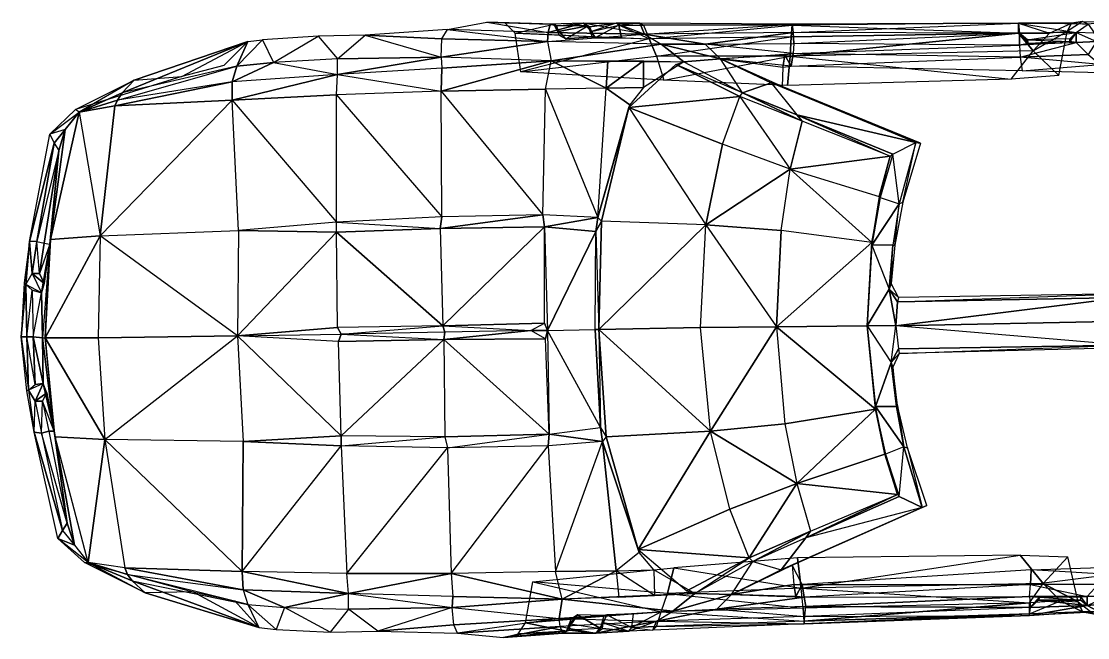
# Model space of a CAD drawing. Header units: metres. Extents: x -9.6 to 7.9, y -3.4 to 3.4.
# Drawn here: x -9.57 to 2.06, y -3.41 to 3.31 of the extents above; entities that cross this region are included whole.
import ezdxf

# ---------------------------------------------------------------- set-up
doc = ezdxf.new("R2010")
doc.units = ezdxf.units.M

msp = doc.modelspace()

# ---------------------------------------------------------------- linework, layer by layer
for points in [[(-4.92, 3.22, -1.89), (-4.49, 3.3, -2.35), (-3.82, 3.19, -1.82)], [(-4.49, 3.3, -2.35), (-3.76, 3.28, -2.77), (-4.29, 3.29, -2.76)], [(-4.49, 3.3, -2.35), (-3.8, 3.28, -2.31), (-3.76, 3.28, -2.77)], [(-4.49, 3.3, -2.35), (-3.82, 3.19, -1.82), (-3.8, 3.28, -2.31)], [(-4.29, 3.29, -2.76), (-4.18, 3.18, -3.16), (-3.76, 3.28, -2.77)], [(-4.18, 3.18, -3.16), (-3.76, 3.28, -2.77), (-3.7, 3.16, -3.16)], [(-3.82, 3.19, -1.82), (-2.77, 3.17, -1.8), (-3.44, 3.29, -2.3)], [(-3.82, 3.19, -1.82), (-3.44, 3.29, -2.3), (-3.8, 3.28, -2.31)], [(-3.73, 3.26, -2.39), (-3.44, 3.29, -2.3), (-3.8, 3.28, -2.31)], [(-3.8, 3.28, -2.31), (-3.73, 3.26, -2.39), (-3.76, 3.28, -2.77)], [(-3.76, 3.28, -2.77), (-3.71, 3.2, -2.77), (-3.73, 3.26, -2.39)], [(-3.76, 3.28, -2.77), (-3.7, 3.16, -3.16), (-3.63, 3.12, -3.14)], [(-3.71, 3.2, -2.77), (-3.63, 3.12, -3.14), (-3.76, 3.28, -2.77)], [(-3.44, 3.29, -2.3), (-3.39, 3.26, -2.79), (-3.73, 3.26, -2.39)], [(-3.73, 3.26, -2.39), (-3.71, 3.2, -2.77), (-3.39, 3.26, -2.79)], [(-3.63, 3.12, -3.14), (-3.39, 3.26, -2.79), (-3.71, 3.2, -2.77)], [(-3.39, 3.26, -2.79), (-3.34, 3.14, -3.16), (-3.63, 3.12, -3.14)], [(-3.08, 3.29, -2.3), (-2.77, 3.17, -1.8), (-3.44, 3.29, -2.3)], [(-3.44, 3.29, -2.3), (-3.08, 3.29, -2.3), (-3.37, 3.25, -2.41)], [(-3.37, 3.25, -2.41), (-3.35, 3.2, -2.79), (-3.44, 3.29, -2.3)], [(-3.44, 3.29, -2.3), (-3.39, 3.26, -2.79), (-3.35, 3.2, -2.79)], [(-3.35, 3.2, -2.79), (-3.31, 3.13, -3.12), (-3.39, 3.26, -2.79)], [(-3.39, 3.26, -2.79), (-3.34, 3.14, -3.16), (-3.31, 3.13, -3.12)], [(-3.37, 3.25, -2.41), (-3.08, 3.29, -2.3), (-3.35, 3.2, -2.79)], [(-3.35, 3.2, -2.79), (-3.05, 3.27, -2.78), (-3.08, 3.29, -2.3)], [(-3.35, 3.2, -2.79), (-3.05, 3.27, -2.78), (-3.31, 3.13, -3.12)], [(-3.31, 3.13, -3.12), (-3.02, 3.13, -3.15), (-3.05, 3.27, -2.78)], [(-3.08, 3.29, -2.3), (-2.77, 3.17, -1.8), (-2.82, 3.29, -2.3)], [(-3.08, 3.29, -2.3), (-2.82, 3.29, -2.3), (-3.05, 3.27, -2.78)], [(-3.05, 3.27, -2.78), (-2.78, 3.27, -2.78), (-2.82, 3.29, -2.3)], [(-2.78, 3.27, -2.78), (-2.72, 3.12, -3.16), (-3.05, 3.27, -2.78)], [(-3.05, 3.27, -2.78), (-3.02, 3.13, -3.15), (-2.72, 3.12, -3.16)], [(-2.82, 3.29, -2.3), (-2.78, 3.27, -2.78), (-1.16, 3.28, -2.29)], [(-2.77, 3.17, -1.8), (-1.16, 3.28, -2.29), (-2.82, 3.29, -2.3)], [(-2.78, 3.27, -2.78), (-1.16, 3.28, -2.29), (-1.16, 3.27, -2.78)], [(-2.78, 3.27, -2.78), (-2.72, 3.12, -3.16), (-1.16, 3.27, -2.78)], [(-2.77, 3.17, -1.8), (-1.16, 3.28, -2.29), (-1.15, 3.19, -1.78)], [(-2.72, 3.12, -3.16), (-1.16, 3.27, -2.78), (-1.17, 3.14, -3.15)], [(-1.16, 3.27, -2.78), (1.31, 3.18, -3.19), (-1.17, 3.14, -3.15)], [(-1.16, 3.27, -2.78), (1.31, 3.18, -3.19), (1.31, 3.29, -2.74)], [(-1.16, 3.28, -2.29), (1.31, 3.29, -2.74), (1.31, 3.29, -2.28)], [(-1.16, 3.28, -2.29), (1.31, 3.29, -2.74), (-1.16, 3.27, -2.78)], [(-1.15, 3.19, -1.78), (1.31, 3.29, -2.28), (-1.16, 3.28, -2.29)], [(-1.15, 3.19, -1.78), (1.31, 3.29, -2.28), (1.32, 3.18, -1.77)], [(1.31, 3.29, -2.28), (1.94, 3.19, -1.76), (2.07, 3.28, -2.27)], [(1.31, 3.29, -2.28), (1.94, 3.19, -1.76), (1.32, 3.18, -1.77)], [(1.31, 3.29, -2.74), (1.65, 3.18, -3.2), (1.89, 3.29, -2.72)], [(1.31, 3.29, -2.28), (1.89, 3.29, -2.72), (2.07, 3.28, -2.27)], [(1.31, 3.29, -2.74), (1.65, 3.18, -3.2), (1.31, 3.18, -3.19)], [(1.31, 3.29, -2.28), (1.89, 3.29, -2.72), (1.31, 3.29, -2.74)], [(1.65, 3.18, -3.2), (1.89, 3.29, -2.72), (1.84, 3.2, -3.21)], [(1.84, 3.2, -3.21), (1.89, 3.29, -2.72), (2.01, 3.31, -2.73)], [(1.89, 3.29, -2.72), (2.07, 3.28, -2.27), (2.01, 3.31, -2.73)], [(2.07, 3.28, -2.27), (2.14, 3.18, -1.77), (1.94, 3.19, -1.76)], [(2.01, 3.31, -2.73), (2.27, 3.3, -2.3), (2.07, 3.28, -2.27)], [(-6.94, 3.11, -2.22), (-6.82, 2.86, -1.73), (-6.33, 3.15, -1.8)], [(-6.33, 3.15, -1.8), (-6.12, 2.9, -1.56), (-6.82, 2.86, -1.73)], [(-6.33, 3.15, -1.8), (-6.12, 2.9, -1.56), (-5.82, 3.16, -1.69)], [(-5.82, 3.16, -1.69), (-4.99, 2.92, -1.41), (-6.12, 2.9, -1.56)], [(-5.82, 3.16, -1.69), (-4.98, 3.12, -1.63), (-4.92, 3.22, -1.89)], [(-5.82, 3.16, -1.69), (-4.99, 2.92, -1.41), (-4.98, 3.12, -1.63)], [(-4.92, 3.22, -1.89), (-3.83, 3.09, -1.58), (-4.98, 3.12, -1.63)], [(-4.92, 3.22, -1.89), (-3.83, 3.09, -1.58), (-3.82, 3.19, -1.82)], [(-4.18, 3.18, -3.16), (-2.72, 3.12, -3.16), (-4.12, 2.76, -3.69)], [(-3.83, 3.09, -1.58), (-2.77, 3.17, -1.8), (-3.82, 3.19, -1.82)], [(-3.83, 3.09, -1.58), (-2.77, 3.17, -1.8), (-2.59, 3.06, -1.54)], [(-3.7, 3.16, -3.16), (-3.63, 3.12, -3.14), (-3.34, 3.14, -3.16)], [(-2.11, 3.06, -1.5), (-1.15, 3.19, -1.78), (-2.77, 3.17, -1.8)], [(-2.59, 3.06, -1.54), (-2.11, 3.06, -1.5), (-2.77, 3.17, -1.8)], [(-2.11, 3.06, -1.5), (-1.14, 3.07, -1.47), (-1.15, 3.19, -1.78)], [(-1.18, 2.93, -3.39), (-1.17, 3.14, -3.15), (1.31, 3.18, -3.19)], [(-1.18, 2.93, -3.39), (1.31, 3.18, -3.19), (1.47, 2.99, -3.44)], [(-1.14, 3.07, -1.47), (1.32, 3.18, -1.77), (-1.15, 3.19, -1.78)], [(-1.14, 3.07, -1.47), (1.32, 3.18, -1.77), (1.32, 3.05, -1.44)], [(1.31, 3.18, -3.19), (1.65, 3.18, -3.2), (1.47, 2.99, -3.44)], [(1.41, 3.11, -1.72), (1.94, 3.19, -1.76), (1.32, 3.18, -1.77)], [(1.32, 3.05, -1.44), (1.32, 3.18, -1.77), (1.42, 3.07, -1.54)], [(1.32, 3.18, -1.77), (1.42, 3.07, -1.54), (1.41, 3.11, -1.72)], [(1.41, 3.11, -1.72), (1.94, 3.19, -1.76), (1.87, 3.12, -1.73)], [(1.47, 2.99, -3.44), (1.84, 3.2, -3.21), (1.65, 3.18, -3.2)], [(1.75, 2.72, -3.73), (1.84, 3.2, -3.21), (1.47, 2.99, -3.44)], [(1.87, 3.12, -1.73), (1.94, 3.19, -1.76), (1.87, 3.09, -1.55)], [(1.87, 3.09, -1.55), (1.94, 3.19, -1.76), (1.94, 3.08, -1.45)], [(1.94, 3.08, -1.45), (1.94, 3.19, -1.76), (2.16, 3.09, -1.49)], [(1.94, 3.19, -1.76), (2.16, 3.09, -1.49), (2.14, 3.18, -1.77)], [(-8.47, 2.53, -2.43), (-7.1, 3.09, -2.47), (-7.22, 2.82, -1.86)], [(-8.34, 2.67, -2.59), (-7.1, 3.09, -2.47), (-8.47, 2.53, -2.43)], [(-7.82, 2.71, -3.57), (-7.1, 3.09, -2.47), (-8.34, 2.67, -2.59)], [(-7.82, 2.71, -3.57), (-7.1, 3.09, -2.47), (-7.36, 2.83, -3.58)], [(-6.94, 3.11, -2.22), (-6.82, 2.86, -1.73), (-7.22, 2.82, -1.86)], [(-7.22, 2.82, -1.86), (-7.1, 3.09, -2.47), (-6.94, 3.11, -2.22)], [(-4.98, 3.12, -1.63), (-3.83, 3.09, -1.58), (-4.99, 2.92, -1.41)], [(-4.99, 2.92, -1.41), (-3.83, 3.09, -1.58), (-3.79, 2.88, -1.34)], [(-4.12, 2.76, -3.69), (-2.64, 2.93, -3.4), (-2.72, 3.12, -3.16)], [(-3.83, 3.09, -1.58), (-3.79, 2.88, -1.34), (-2.59, 3.06, -1.54)], [(-3.79, 2.88, -1.34), (-2.34, 2.87, -1.33), (-2.59, 3.06, -1.54)], [(-3.34, 3.14, -3.16), (-3.31, 3.13, -3.12), (-3.02, 3.13, -3.15)], [(-2.72, 3.12, -3.16), (-2.64, 2.93, -3.4), (-1.17, 3.14, -3.15)], [(-2.64, 2.93, -3.4), (-1.17, 3.14, -3.15), (-1.18, 2.93, -3.39)], [(-2.59, 3.06, -1.54), (-1.94, 2.9, -1.32), (-2.11, 3.06, -1.5)], [(-2.59, 3.06, -1.54), (-2.34, 2.87, -1.33), (-1.94, 2.9, -1.32)], [(-2.11, 3.06, -1.5), (-1.14, 3.07, -1.47), (-1.15, 2.96, -1.33)], [(-1.94, 2.9, -1.32), (-1.15, 2.96, -1.33), (-2.11, 3.06, -1.5)], [(-1.15, 2.96, -1.33), (1.32, 3.05, -1.44), (-1.14, 3.07, -1.47)], [(-1.15, 2.96, -1.33), (1.32, 3.05, -1.44), (1.33, 2.92, -1.3)], [(1.32, 3.05, -1.44), (1.42, 3.07, -1.54), (1.94, 3.08, -1.45)], [(1.33, 2.92, -1.3), (1.94, 3.08, -1.45), (1.32, 3.05, -1.44)], [(1.33, 2.92, -1.3), (1.94, 3.08, -1.45), (2.07, 2.95, -1.27)], [(1.41, 3.11, -1.72), (1.87, 3.09, -1.55), (1.87, 3.12, -1.73)], [(1.41, 3.11, -1.72), (1.87, 3.09, -1.55), (1.42, 3.07, -1.54)], [(1.42, 3.07, -1.54), (1.94, 3.08, -1.45), (1.87, 3.09, -1.55)], [(1.94, 3.08, -1.45), (2.16, 3.09, -1.49), (2.07, 2.95, -1.27)], [(-6.12, 2.9, -1.56), (-4.99, 2.92, -1.41), (-6.12, 2.73, -1.49)], [(-6.12, 2.73, -1.49), (-4.99, 2.92, -1.41), (-4.98, 2.8, -1.35)], [(-4.99, 2.92, -1.41), (-4.98, 2.8, -1.35), (-3.79, 2.88, -1.34)], [(-4.12, 2.76, -3.69), (-2.64, 2.93, -3.4), (-2.56, 2.67, -3.66)], [(-2.64, 2.93, -3.4), (-2.56, 2.67, -3.66), (-1.18, 2.93, -3.39)], [(-2.56, 2.67, -3.66), (-1.18, 2.93, -3.39), (-1.21, 2.61, -3.68)], [(-1.94, 2.9, -1.32), (-1.15, 2.96, -1.33), (-1.24, 2.94, -1.16)], [(-1.26, 2.81, -1.06), (-1.24, 2.94, -1.16), (-1.94, 2.9, -1.32)], [(-1.26, 2.81, -1.06), (-1.17, 2.82, -1.33), (-1.24, 2.94, -1.16)], [(-1.24, 2.94, -1.16), (-1.17, 2.82, -1.33), (-1.15, 2.96, -1.33)], [(-1.18, 2.93, -3.39), (1.23, 2.68, -3.72), (-1.21, 2.61, -3.68)], [(-1.18, 2.93, -3.39), (1.23, 2.68, -3.72), (1.47, 2.99, -3.44)], [(-1.17, 2.82, -1.33), (1.33, 2.92, -1.3), (-1.15, 2.96, -1.33)], [(-1.17, 2.82, -1.33), (1.33, 2.92, -1.3), (1.35, 2.77, -1.24)], [(1.23, 2.68, -3.72), (1.47, 2.99, -3.44), (1.75, 2.72, -3.73)], [(2.07, 2.95, -1.27), (2.2, 2.84, -1.23), (1.33, 2.92, -1.3)], [(1.33, 2.92, -1.3), (1.35, 2.77, -1.24), (2.2, 2.84, -1.23)], [(-8.52, 2.45, -2.37), (-7.22, 2.82, -1.86), (-8.47, 2.53, -2.43)], [(-8.52, 2.45, -2.37), (-7.22, 2.82, -1.86), (-7.27, 2.65, -1.78)], [(-7.27, 2.65, -1.78), (-7.22, 2.82, -1.86), (-6.82, 2.86, -1.73)], [(-7.27, 2.65, -1.78), (-6.82, 2.86, -1.73), (-6.12, 2.73, -1.49)], [(-6.82, 2.86, -1.73), (-6.12, 2.73, -1.49), (-6.12, 2.9, -1.56)], [(-4.99, 2.55, -1.35), (-4.98, 2.8, -1.35), (-6.12, 2.73, -1.49)], [(-4.99, 2.55, -1.35), (-3.79, 2.88, -1.34), (-4.98, 2.8, -1.35)], [(-4.99, 2.55, -1.35), (-3.85, 2.57, -1.31), (-3.79, 2.88, -1.34)], [(-3.85, 2.57, -1.31), (-3.79, 2.88, -1.34), (-3.19, 2.58, -1.31)], [(-3.79, 2.88, -1.34), (-3.17, 2.88, -1.34), (-3.19, 2.58, -1.31)], [(-3.19, 2.58, -1.31), (-3.17, 2.88, -1.34), (-2.78, 2.88, -1.34)], [(-3.19, 2.58, -1.31), (-2.78, 2.88, -1.34), (-2.78, 2.59, -1.31)], [(-2.94, 2.37, -1.39), (-1.73, 2.49, -1.03), (-2.43, 2.84, -1.41)], [(-2.78, 2.59, -1.31), (-2.78, 2.88, -1.34), (-2.34, 2.87, -1.33)], [(-2.43, 2.84, -1.41), (-2.34, 2.87, -1.33), (-1.7, 2.53, -0.92)], [(-1.73, 2.49, -1.03), (-1.7, 2.53, -0.92), (-2.43, 2.84, -1.41)], [(-2.34, 2.87, -1.33), (-1.7, 2.53, -0.92), (-1.94, 2.9, -1.32)], [(-1.26, 2.81, -1.06), (-1.17, 2.82, -1.33), (-1.94, 2.9, -1.32)], [(-1.39, 2.64, -0.94), (-1.27, 2.6, -1.05), (-1.94, 2.9, -1.32)], [(-1.94, 2.9, -1.32), (-1.26, 2.81, -1.06), (-1.27, 2.6, -1.05)], [(-1.94, 2.9, -1.32), (-1.39, 2.64, -0.94), (-1.7, 2.53, -0.92)], [(2.2, 2.84, -1.23), (2.21, 2.75, -1.23), (1.35, 2.77, -1.24)], [(-8.98, 2.35, -3.6), (-8.34, 2.67, -2.59), (-7.82, 2.71, -3.57)], [(-7.27, 2.45, -1.76), (-6.13, 2.51, -1.48), (-6.12, 2.73, -1.49)], [(-7.27, 2.45, -1.76), (-6.12, 2.73, -1.49), (-7.27, 2.65, -1.78)], [(-6.12, 2.73, -1.49), (-4.99, 2.55, -1.35), (-6.13, 2.51, -1.48)], [(-8.98, 2.35, -3.6), (-8.34, 2.67, -2.59), (-8.94, 2.32, -2.64)], [(-8.94, 2.32, -2.64), (-8.47, 2.53, -2.43), (-8.34, 2.67, -2.59)], [(-8.55, 2.39, -2.34), (-7.27, 2.45, -1.76), (-7.27, 2.65, -1.78)], [(-8.55, 2.39, -2.34), (-7.27, 2.65, -1.78), (-8.52, 2.45, -2.37)], [(-4.99, 2.55, -1.35), (-3.88, 1.2, -1.3), (-3.85, 2.57, -1.31)], [(-3.85, 2.57, -1.31), (-3.28, 1.17, -1.26), (-3.88, 1.2, -1.3)], [(-3.85, 2.57, -1.31), (-3.28, 1.17, -1.26), (-3.19, 2.58, -1.31)], [(-3.19, 2.58, -1.31), (-2.93, 2.4, -1.31), (-3.28, 1.17, -1.26)], [(-3.19, 2.58, -1.31), (-2.78, 2.59, -1.31), (-2.93, 2.4, -1.31)], [(-1.7, 2.53, -0.92), (-1.39, 2.64, -0.94), (-1.11, 2.29, -0.61)], [(-1.39, 2.64, -0.94), (-1.27, 2.6, -1.05), (0.19, 1.99, -0.1)], [(-1.39, 2.64, -0.94), (-1.11, 2.29, -0.61), (0.19, 1.99, -0.1)], [(-1.27, 2.6, -1.05), (0.19, 1.99, -0.1), (0.24, 1.98, -0.22)], [(-8.94, 2.32, -2.64), (-8.52, 2.45, -2.37), (-8.47, 2.53, -2.43)], [(-8.94, 2.32, -2.64), (-8.55, 2.39, -2.34), (-8.52, 2.45, -2.37)], [(-8.71, 0.97, -2.32), (-7.27, 2.45, -1.76), (-8.55, 2.39, -2.34)], [(-8.71, 0.97, -2.32), (-7.2, 1.03, -1.77), (-7.27, 2.45, -1.76)], [(-7.27, 2.45, -1.76), (-6.13, 1.12, -1.51), (-6.13, 2.51, -1.48)], [(-7.27, 2.45, -1.76), (-6.13, 1.12, -1.51), (-7.2, 1.03, -1.77)], [(-6.13, 2.51, -1.48), (-4.98, 1.18, -1.36), (-4.99, 2.55, -1.35)], [(-6.13, 2.51, -1.48), (-4.98, 1.18, -1.36), (-6.13, 1.12, -1.51)], [(-4.99, 2.55, -1.35), (-3.88, 1.2, -1.3), (-4.98, 1.18, -1.36)], [(-2.94, 2.37, -1.39), (-1.92, 1.97, -0.93), (-1.73, 2.49, -1.03)], [(-1.73, 2.49, -1.03), (-1.18, 1.7, -0.61), (-1.92, 1.97, -0.93)], [(-1.7, 2.53, -0.92), (-1.05, 2.22, -0.71), (-1.73, 2.49, -1.03)], [(-1.18, 1.7, -0.61), (-1.05, 2.22, -0.71), (-1.73, 2.49, -1.03)], [(-1.11, 2.29, -0.61), (-1.05, 2.22, -0.71), (-1.7, 2.53, -0.92)], [(-9.26, 2.08, -3.64), (-8.94, 2.32, -2.64), (-8.98, 2.35, -3.6)], [(-8.71, 0.97, -2.32), (-8.55, 2.39, -2.34), (-8.94, 2.32, -2.64)], [(-2.94, 2.37, -1.39), (-2.93, 2.4, -1.31), (-3.28, 1.17, -1.26)], [(-3.28, 1.17, -1.26), (-2.94, 2.37, -1.39), (-3.24, 1.13, -1.38)], [(-3.24, 1.13, -1.38), (-2.94, 2.37, -1.39), (-2.1, 1.09, -0.84)], [(-2.94, 2.37, -1.39), (-2.1, 1.09, -0.84), (-1.92, 1.97, -0.93)], [(-9.26, 2.08, -3.64), (-8.94, 2.32, -2.64), (-9.09, 2.13, -2.8)], [(-9.25, 0.93, -2.62), (-9.09, 2.13, -2.8), (-8.94, 2.32, -2.64)], [(-8.94, 2.32, -2.64), (-8.71, 0.97, -2.32), (-9.25, 0.93, -2.62)], [(-1.18, 1.7, -0.61), (-0.09, 1.84, -0.26), (-1.05, 2.22, -0.71)], [(-0.09, 1.84, -0.26), (-0.06, 1.86, -0.12), (-1.11, 2.29, -0.61)], [(-0.06, 1.86, -0.12), (0.19, 1.99, -0.1), (-1.11, 2.29, -0.61)], [(-1.11, 2.29, -0.61), (-0.09, 1.84, -0.26), (-1.05, 2.22, -0.71)], [(-9.26, 0.88, -2.8), (-9.09, 2.13, -2.8), (-9.16, 1.9, -3.25)], [(-9.21, 1.98, -3.27), (-9.09, 2.13, -2.8), (-9.26, 2.08, -3.64)], [(-9.25, 0.93, -2.62), (-9.09, 2.13, -2.8), (-9.26, 0.88, -2.8)], [(-9.21, 1.98, -3.27), (-9.16, 1.9, -3.25), (-9.09, 2.13, -2.8)], [(-9.26, 2.08, -3.64), (-9.21, 1.98, -3.27), (-9.48, 0.91, -3.65)], [(-9.48, 0.91, -3.65), (-9.21, 1.98, -3.27), (-9.4, 0.91, -3.29)], [(-9.4, 0.91, -3.29), (-9.21, 1.98, -3.27), (-9.16, 1.9, -3.25)], [(-0.06, 1.86, -0.12), (0.19, 1.99, -0.1), (0.01, 1.32, -0.03)], [(0.05, 1.34, -0.16), (0.19, 1.99, -0.1), (0.01, 1.32, -0.03)], [(0.05, 1.34, -0.16), (0.19, 1.99, -0.1), (0.24, 1.98, -0.22)], [(-9.32, 0.89, -3.25), (-9.16, 1.9, -3.25), (-9.4, 0.91, -3.29)], [(-9.32, 0.89, -3.25), (-9.26, 0.88, -2.8), (-9.16, 1.9, -3.25)], [(-2.1, 1.09, -0.84), (-1.18, 1.7, -0.61), (-1.92, 1.97, -0.93)], [(-0.21, 1.4, -0.22), (-0.09, 1.84, -0.26), (-1.18, 1.7, -0.61)], [(-0.2, 1.39, -0.09), (-0.09, 1.84, -0.26), (-0.21, 1.4, -0.22)], [(-0.2, 1.39, -0.09), (-0.09, 1.84, -0.26), (-0.06, 1.86, -0.12)], [(-0.2, 1.39, -0.09), (0.01, 1.32, -0.03), (-0.06, 1.86, -0.12)], [(-1.28, 1.03, -0.53), (-1.18, 1.7, -0.61), (-2.1, 1.09, -0.84)], [(-1.18, 1.7, -0.61), (-0.29, 0.9, -0.19), (-1.28, 1.03, -0.53)], [(-1.18, 1.7, -0.61), (-0.21, 1.4, -0.22), (-0.29, 0.9, -0.19)], [(-0.29, 0.9, -0.19), (-0.2, 1.39, -0.09), (-0.21, 1.4, -0.22)], [(-0.2, 1.39, -0.09), (0.01, 1.32, -0.03), (-0.29, 0.87, -0.07)], [(-0.29, 0.9, -0.19), (-0.2, 1.39, -0.09), (-0.29, 0.87, -0.07)], [(-0.29, 0.87, -0.07), (0.01, 1.32, -0.03), (-0.06, 0.87, -0.01)], [(-0.04, 0.87, -0.13), (0.01, 1.32, -0.03), (-0.06, 0.87, -0.01)], [(-0.04, 0.87, -0.13), (0.01, 1.32, -0.03), (0.05, 1.34, -0.16)], [(-6.13, 1.12, -1.51), (-5, 1.05, -1.31), (-4.98, 1.18, -1.36)], [(-5, 1.05, -1.31), (-3.86, 1.07, -1.24), (-3.88, 1.2, -1.3)], [(-5, 1.05, -1.31), (-3.88, 1.2, -1.3), (-4.98, 1.18, -1.36)], [(-3.86, 1.07, -1.24), (-3.28, 1.17, -1.26), (-3.88, 1.2, -1.3)], [(-3.86, 1.07, -1.24), (-3.3, 1.02, -1.21), (-3.28, 1.17, -1.26)], [(-3.3, 1.02, -1.21), (-3.24, 1.13, -1.38), (-3.28, 1.17, -1.26)], [(-7.2, 1.03, -1.77), (-6.13, 1.01, -1.49), (-6.13, 1.12, -1.51)], [(-6.13, 1.12, -1.51), (-5, 1.05, -1.31), (-6.13, 1.01, -1.49)], [(-5, 1.05, -1.31), (-4.97, -0.01, -1.27), (-6.13, 1.01, -1.49)], [(-4.97, -0.01, -1.27), (-3.86, 1.07, -1.24), (-5, 1.05, -1.31)], [(-4.97, -0.01, -1.27), (-3.86, 0.02, -1.21), (-3.86, 1.07, -1.24)], [(-3.86, 1.07, -1.24), (-3.83, -0.06, -1.2), (-3.86, 0.02, -1.21)], [(-3.86, 1.07, -1.24), (-3.83, -0.06, -1.2), (-3.3, 1.02, -1.21)], [(-3.3, 1.02, -1.21), (-3.27, -0.05, -1.4), (-3.24, 1.13, -1.38)], [(-3.27, -0.05, -1.4), (-2.1, 1.09, -0.84), (-3.24, 1.13, -1.38)], [(-3.27, -0.05, -1.4), (-2.16, -0.03, -0.81), (-2.1, 1.09, -0.84)], [(-2.1, 1.09, -0.84), (-1.33, -0.02, -0.5), (-2.16, -0.03, -0.81)], [(-1.33, -0.02, -0.5), (-1.28, 1.03, -0.53), (-2.1, 1.09, -0.84)], [(-9.25, 0.93, -2.62), (-8.71, 0.97, -2.32), (-9.31, -0.14, -2.62)], [(-9.31, -0.14, -2.62), (-8.71, 0.97, -2.32), (-8.73, -0.14, -2.32)], [(-8.73, -0.14, -2.32), (-7.21, -0.12, -1.74), (-8.71, 0.97, -2.32)], [(-8.71, 0.97, -2.32), (-7.2, 1.03, -1.77), (-7.21, -0.12, -1.74)], [(-7.21, -0.12, -1.74), (-6.13, 1.01, -1.49), (-7.2, 1.03, -1.77)], [(-7.21, -0.12, -1.74), (-6.12, -0.03, -1.44), (-6.13, 1.01, -1.49)], [(-6.13, 1.01, -1.49), (-4.97, -0.01, -1.27), (-6.12, -0.03, -1.44)], [(-3.31, -0.05, -1.19), (-3.3, 1.02, -1.21), (-3.83, -0.06, -1.2)], [(-3.31, -0.05, -1.19), (-3.3, 1.02, -1.21), (-3.27, -0.05, -1.4)], [(-1.33, -0.02, -0.5), (-0.29, 0.9, -0.19), (-1.28, 1.03, -0.53)], [(-9.52, 0.44, -3.49), (-9.48, 0.91, -3.65), (-9.54, 0.46, -3.66)], [(-9.52, 0.44, -3.49), (-9.45, 0.56, -3.27), (-9.48, 0.91, -3.65)], [(-9.45, 0.56, -3.27), (-9.4, 0.91, -3.29), (-9.48, 0.91, -3.65)], [(-9.45, 0.56, -3.27), (-9.37, 0.56, -3.24), (-9.4, 0.91, -3.29)], [(-9.4, 0.91, -3.29), (-9.32, 0.89, -3.25), (-9.37, 0.56, -3.24)], [(-9.37, 0.56, -3.24), (-9.32, 0.89, -3.25), (-9.26, 0.88, -2.8)], [(-9.32, 0.45, -2.8), (-9.26, 0.88, -2.8), (-9.37, 0.56, -3.24)], [(-9.35, 0.35, -2.8), (-9.26, 0.88, -2.8), (-9.32, 0.45, -2.8)], [(-9.35, 0.35, -2.8), (-9.26, 0.88, -2.8), (-9.34, -0.14, -2.8)], [(-9.31, -0.14, -2.62), (-9.26, 0.88, -2.8), (-9.34, -0.14, -2.8)], [(-9.31, -0.14, -2.62), (-9.26, 0.88, -2.8), (-9.25, 0.93, -2.62)], [(-1.33, -0.02, -0.5), (-0.34, -0.01, -0.18), (-0.29, 0.9, -0.19)], [(-0.34, -0.01, -0.18), (-0.29, 0.87, -0.07), (-0.29, 0.9, -0.19)], [(-0.29, 0.87, -0.07), (-0.1, 0.39, 0.01), (-0.34, -0.01, -0.07)], [(-0.34, -0.01, -0.18), (-0.29, 0.87, -0.07), (-0.34, -0.01, -0.07)], [(-0.1, 0.39, 0.01), (-0.06, 0.87, -0.01), (-0.29, 0.87, -0.07)], [(-0.08, 0.45, -0.12), (-0.06, 0.87, -0.01), (-0.1, 0.39, 0.01)], [(-0.08, 0.45, -0.12), (-0.06, 0.87, -0.01), (-0.04, 0.87, -0.13)], [(-9.52, 0.44, -3.49), (-9.45, 0.56, -3.27), (-9.35, 0.35, -2.8)], [(-9.45, 0.56, -3.27), (-9.32, 0.45, -2.8), (-9.37, 0.56, -3.24)], [(-9.45, 0.56, -3.27), (-9.35, 0.35, -2.8), (-9.32, 0.45, -2.8)], [(-9.57, -0.13, -3.67), (-9.52, 0.44, -3.49), (-9.54, 0.46, -3.66)], [(-9.57, -0.13, -3.67), (-9.51, -0.13, -3.5), (-9.52, 0.44, -3.49)], [(-9.52, 0.44, -3.49), (-9.51, -0.13, -3.5), (-9.45, 0.38, -3.46)], [(-9.45, 0.38, -3.46), (-9.35, 0.35, -2.8), (-9.52, 0.44, -3.49)], [(-9.45, 0.38, -3.46), (-9.44, -0.13, -3.46), (-9.51, -0.13, -3.5)], [(-9.44, -0.13, -3.46), (-9.35, 0.35, -2.8), (-9.45, 0.38, -3.46)], [(-9.44, -0.13, -3.46), (-9.35, 0.35, -2.8), (-9.34, -0.14, -2.8)], [(-0.34, -0.01, -0.07), (-0.1, 0.39, 0.01), (-0.03, -0.01)], [(-0.1, 0.39, 0.01), (0, 0.3, -0.14), (-0.08, 0.45, -0.12)], [(-0.1, 0.39, 0.01), (0, 0.3, -0.14), (-0.01, 0.25, -0.03)], [(-0.1, 0.39, 0.01), (-0.01, 0.25, -0.03), (-0.03, -0.01)], [(-0.03, -0.01), (-0.01, 0.25, -0.03), (2.46, 0.3, 0.01)], [(2.46, 0.3, 0.01), (2.47, 0.04), (-0.03, -0.01)], [(-0.01, 0.25, -0.03), (2.45, 0.34, -0.14), (0, 0.3, -0.14)], [(-0.01, 0.25, -0.03), (2.45, 0.34, -0.14), (2.46, 0.3, 0.01)], [(-4.01, -0.06, -1.28), (-3.86, 0.02, -1.21), (-4.97, -0.01, -1.27)], [(-3.86, 0.02, -1.21), (-3.83, -0.06, -1.2), (-4.01, -0.06, -1.28)], [(-0.03, -0.01), (2.47, 0.04), (2.46, -0.22)], [(-7.21, -0.12, -1.74), (-6.08, -0.1, -1.45), (-6.12, -0.03, -1.44)], [(-7.21, -0.12, -1.74), (-6.08, -0.1, -1.45), (-6.11, -0.18, -1.44)], [(-6.08, -0.1, -1.45), (-4.97, -0.01, -1.27), (-6.12, -0.03, -1.44)], [(-6.08, -0.1, -1.45), (-4.96, -0.16, -1.27), (-6.11, -0.18, -1.44)], [(-6.08, -0.1, -1.45), (-4.97, -0.01, -1.27), (-4.95, -0.08, -1.32)], [(-6.08, -0.1, -1.45), (-4.96, -0.16, -1.27), (-4.95, -0.08, -1.32)], [(-4.97, -0.01, -1.27), (-4.01, -0.06, -1.28), (-4.95, -0.08, -1.32)], [(-4.96, -0.16, -1.27), (-3.85, -0.15, -1.21), (-4.01, -0.06, -1.28)], [(-4.96, -0.16, -1.27), (-4.01, -0.06, -1.28), (-4.95, -0.08, -1.32)], [(-4.01, -0.06, -1.28), (-3.83, -0.06, -1.2), (-3.85, -0.15, -1.21)], [(-3.83, -0.06, -1.2), (-3.81, -1.19, -1.27), (-3.85, -0.15, -1.21)], [(-3.31, -0.05, -1.19), (-3.25, -1.12, -1.24), (-3.83, -0.06, -1.2)], [(-3.83, -0.06, -1.2), (-3.81, -1.19, -1.27), (-3.25, -1.12, -1.24)], [(-3.27, -0.05, -1.4), (-3.25, -1.12, -1.24), (-3.31, -0.05, -1.19)], [(-3.27, -0.05, -1.4), (-2.05, -1.16, -0.87), (-2.16, -0.03, -0.81)], [(-3.27, -0.05, -1.4), (-3.19, -1.22, -1.42), (-2.05, -1.16, -0.87)], [(-3.25, -1.12, -1.24), (-3.19, -1.22, -1.42), (-3.27, -0.05, -1.4)], [(-2.16, -0.03, -0.81), (-1.33, -0.02, -0.5), (-2.05, -1.16, -0.87)], [(-2.05, -1.16, -0.87), (-1.33, -0.02, -0.5), (-1.24, -1.08, -0.57)], [(-1.33, -0.02, -0.5), (-0.25, -0.92, -0.22), (-0.34, -0.01, -0.18)], [(-1.33, -0.02, -0.5), (-1.24, -1.08, -0.57), (-0.25, -0.92, -0.22)], [(-0.34, -0.01, -0.07), (-0.25, -0.89, -0.1), (-0.34, -0.01, -0.18)], [(-0.34, -0.01, -0.07), (-0.08, -0.41, -0.01), (-0.25, -0.89, -0.1)], [(-0.08, -0.41, -0.01), (-0.03, -0.01), (-0.34, -0.01, -0.07)], [(-0.34, -0.01, -0.18), (-0.25, -0.89, -0.1), (-0.25, -0.92, -0.22)], [(-0.03, -0.01), (0, -0.26, -0.03), (-0.08, -0.41, -0.01)], [(0, -0.26, -0.03), (2.46, -0.22), (-0.03, -0.01)], [(-9.57, -0.13, -3.67), (-9.49, -0.71, -3.51), (-9.51, -0.13, -3.5)], [(-9.57, -0.13, -3.67), (-9.49, -0.71, -3.51), (-9.51, -0.72, -3.68)], [(-9.49, -0.71, -3.51), (-9.42, -0.65, -3.47), (-9.51, -0.13, -3.5)], [(-9.51, -0.13, -3.5), (-9.44, -0.13, -3.46), (-9.42, -0.65, -3.47)], [(-9.34, -0.14, -2.8), (-9.33, -0.64, -2.81), (-9.44, -0.13, -3.46)], [(-9.44, -0.13, -3.46), (-9.33, -0.64, -2.81), (-9.42, -0.65, -3.47)], [(-9.34, -0.14, -2.8), (-9.21, -1.16, -2.83), (-9.33, -0.64, -2.81)], [(-9.31, -0.14, -2.62), (-9.21, -1.16, -2.83), (-9.34, -0.14, -2.8)], [(-9.31, -0.14, -2.62), (-9.21, -1.16, -2.83), (-9.2, -1.22, -2.65)], [(-8.73, -0.14, -2.32), (-8.66, -1.25, -2.35), (-9.31, -0.14, -2.62)], [(-9.31, -0.14, -2.62), (-8.66, -1.25, -2.35), (-9.2, -1.22, -2.65)], [(-8.73, -0.14, -2.32), (-8.66, -1.25, -2.35), (-7.21, -0.12, -1.74)], [(-7.21, -0.12, -1.74), (-7.15, -1.27, -1.81), (-8.66, -1.25, -2.35)], [(-7.21, -0.12, -1.74), (-7.15, -1.27, -1.81), (-6.08, -1.21, -1.52)], [(-7.21, -0.12, -1.74), (-6.08, -1.21, -1.52), (-6.11, -0.18, -1.44)], [(-6.11, -0.18, -1.44), (-4.96, -0.16, -1.27), (-6.08, -1.21, -1.52)], [(-6.08, -1.21, -1.52), (-4.96, -0.16, -1.27), (-4.95, -1.22, -1.34)], [(-4.96, -0.16, -1.27), (-3.81, -1.19, -1.27), (-3.85, -0.15, -1.21)], [(-4.96, -0.16, -1.27), (-4.95, -1.22, -1.34), (-3.81, -1.19, -1.27)], [(0.01, -0.31, -0.15), (2.46, -0.22), (0, -0.26, -0.03)], [(0.01, -0.31, -0.15), (2.46, -0.22), (2.46, -0.25, -0.14)], [(0, -0.26, -0.03), (0.01, -0.31, -0.15), (-0.08, -0.41, -0.01)], [(-0.08, -0.41, -0.01), (0.01, -0.31, -0.15), (-0.06, -0.46, -0.13)], [(-0.25, -0.89, -0.1), (-0.08, -0.41, -0.01), (-0.02, -0.89, -0.03)], [(-0.08, -0.41, -0.01), (-0.06, -0.46, -0.13), (-0.02, -0.89, -0.03)], [(-0.06, -0.46, -0.13), (-0.02, -0.89, -0.03), (-0.01, -0.88, -0.16)], [(-9.49, -0.71, -3.51), (-9.42, -0.65, -3.47), (-9.33, -0.64, -2.81)], [(-9.42, -0.83, -3.29), (-9.33, -0.64, -2.81), (-9.49, -0.71, -3.51)], [(-9.42, -0.83, -3.29), (-9.29, -0.74, -2.82), (-9.33, -0.64, -2.81)], [(-9.33, -0.64, -2.81), (-9.21, -1.16, -2.83), (-9.29, -0.74, -2.82)], [(-9.51, -0.72, -3.68), (-9.49, -0.71, -3.51), (-9.43, -1.17, -3.68)], [(-9.49, -0.71, -3.51), (-9.43, -1.17, -3.68), (-9.42, -0.83, -3.29)], [(-9.42, -0.83, -3.29), (-9.34, -0.83, -3.26), (-9.29, -0.74, -2.82)], [(-9.34, -0.83, -3.26), (-9.29, -0.74, -2.82), (-9.21, -1.16, -2.83)], [(-9.43, -1.17, -3.68), (-9.42, -0.83, -3.29), (-9.35, -1.18, -3.32)], [(-9.42, -0.83, -3.29), (-9.35, -1.18, -3.32), (-9.34, -0.83, -3.26)], [(-9.34, -0.83, -3.26), (-9.27, -1.16, -3.28), (-9.35, -1.18, -3.32)], [(-9.27, -1.16, -3.28), (-9.21, -1.16, -2.83), (-9.34, -0.83, -3.26)], [(-1.11, -1.73, -0.66), (-0.25, -0.92, -0.22), (-1.24, -1.08, -0.57)], [(-1.11, -1.73, -0.66), (-0.15, -1.41, -0.26), (-0.25, -0.92, -0.22)], [(-0.25, -0.92, -0.22), (-0.14, -1.41, -0.14), (-0.25, -0.89, -0.1)], [(-0.25, -0.89, -0.1), (0.06, -1.33, -0.08), (-0.14, -1.41, -0.14)], [(-0.02, -0.89, -0.03), (0.06, -1.33, -0.08), (-0.25, -0.89, -0.1)], [(-0.25, -0.92, -0.22), (-0.14, -1.41, -0.14), (-0.15, -1.41, -0.26)], [(-0.02, -0.89, -0.03), (-0.01, -0.88, -0.16), (0.06, -1.33, -0.08)], [(-0.01, -0.88, -0.16), (0.06, -1.33, -0.08), (0.1, -1.34, -0.2)], [(-9.35, -1.18, -3.32), (-9.27, -1.16, -3.28), (-9.07, -2.16, -3.32)], [(-9.27, -1.16, -3.28), (-9.07, -2.16, -3.32), (-9.21, -1.16, -2.83)], [(-9.21, -1.16, -2.83), (-9.07, -2.16, -3.32), (-8.99, -2.4, -2.87)], [(-9.2, -1.22, -2.65), (-8.99, -2.4, -2.87), (-9.21, -1.16, -2.83)], [(-3.25, -1.12, -1.24), (-3.23, -1.27, -1.3), (-3.81, -1.19, -1.27)], [(-3.25, -1.12, -1.24), (-3.19, -1.22, -1.42), (-3.23, -1.27, -1.3)], [(-2.84, -2.45, -1.47), (-2.05, -1.16, -0.87), (-3.19, -1.22, -1.42)], [(-2.84, -2.45, -1.47), (-1.84, -2.01, -1), (-2.05, -1.16, -0.87)], [(-1.24, -1.08, -0.57), (-1.11, -1.73, -0.66), (-2.05, -1.16, -0.87)], [(-2.05, -1.16, -0.87), (-1.11, -1.73, -0.66), (-1.84, -2.01, -1)], [(-9.43, -1.17, -3.68), (-9.12, -2.24, -3.34), (-9.17, -2.33, -3.71)], [(-9.35, -1.18, -3.32), (-9.12, -2.24, -3.34), (-9.43, -1.17, -3.68)], [(-9.12, -2.24, -3.34), (-9.07, -2.16, -3.32), (-9.35, -1.18, -3.32)], [(-8.99, -2.4, -2.87), (-8.84, -2.59, -2.72), (-9.2, -1.22, -2.65)], [(-9.2, -1.22, -2.65), (-8.66, -1.25, -2.35), (-8.84, -2.59, -2.72)], [(-8.84, -2.59, -2.72), (-8.66, -1.25, -2.35), (-8.44, -2.65, -2.42)], [(-8.66, -1.25, -2.35), (-7.16, -2.69, -1.85), (-7.15, -1.27, -1.81)], [(-8.66, -1.25, -2.35), (-8.44, -2.65, -2.42), (-7.16, -2.69, -1.85)], [(-7.16, -2.69, -1.85), (-6.08, -1.32, -1.55), (-7.15, -1.27, -1.81)], [(-6.08, -1.32, -1.55), (-6.08, -1.21, -1.52), (-7.15, -1.27, -1.81)], [(-6.08, -1.32, -1.55), (-4.95, -1.22, -1.34), (-6.08, -1.21, -1.52)], [(-6.08, -1.32, -1.55), (-4.95, -1.22, -1.34), (-4.92, -1.34, -1.4)], [(-4.92, -1.34, -1.4), (-3.81, -1.19, -1.27), (-4.95, -1.22, -1.34)], [(-4.92, -1.34, -1.4), (-3.81, -1.19, -1.27), (-3.82, -1.32, -1.34)], [(-3.81, -1.19, -1.27), (-3.23, -1.27, -1.3), (-3.82, -1.32, -1.34)], [(-3.74, -2.69, -1.4), (-3.23, -1.27, -1.3), (-3.82, -1.32, -1.34)], [(-3.74, -2.69, -1.4), (-3.23, -1.27, -1.3), (-3.08, -2.68, -1.4)], [(-3.23, -1.27, -1.3), (-2.84, -2.45, -1.47), (-3.19, -1.22, -1.42)], [(-3.23, -1.27, -1.3), (-2.84, -2.45, -1.47), (-2.83, -2.48, -1.39)], [(-3.23, -1.27, -1.3), (-2.83, -2.48, -1.39), (-3.08, -2.68, -1.4)], [(-7.16, -2.69, -1.85), (-6.08, -1.32, -1.55), (-6.02, -2.71, -1.57)], [(-6.02, -2.71, -1.57), (-4.92, -1.34, -1.4), (-6.08, -1.32, -1.55)], [(-6.02, -2.71, -1.57), (-4.92, -1.34, -1.4), (-4.88, -2.71, -1.44)], [(-4.88, -2.71, -1.44), (-3.82, -1.32, -1.34), (-4.92, -1.34, -1.4)], [(-4.88, -2.71, -1.44), (-3.82, -1.32, -1.34), (-3.74, -2.69, -1.4)], [(-0.14, -1.41, -0.14), (0.01, -1.87, -0.18), (0.06, -1.33, -0.08)], [(0.06, -1.33, -0.08), (0.26, -1.99, -0.17), (0.01, -1.87, -0.18)], [(0.06, -1.33, -0.08), (0.1, -1.34, -0.2), (0.26, -1.99, -0.17)], [(0.1, -1.34, -0.2), (0.26, -1.99, -0.17), (0.31, -1.97, -0.28)], [(-1.11, -1.73, -0.66), (-0.01, -1.85, -0.32), (-0.15, -1.41, -0.26)], [(-0.14, -1.41, -0.14), (-0.01, -1.85, -0.32), (-0.15, -1.41, -0.26)], [(-0.01, -1.85, -0.32), (0.01, -1.87, -0.18), (-0.14, -1.41, -0.14)], [(-1.84, -2.01, -1), (-1.11, -1.73, -0.66), (-1.63, -2.54, -1.12)], [(-1.63, -2.54, -1.12), (-1.11, -1.73, -0.66), (-0.96, -2.25, -0.78)], [(-1.11, -1.73, -0.66), (-0.96, -2.25, -0.78), (-0.01, -1.85, -0.32)], [(-0.96, -2.25, -0.78), (-0.01, -1.85, -0.32), (-1.01, -2.32, -0.69)], [(-1.01, -2.32, -0.69), (-0.01, -1.85, -0.32), (0.01, -1.87, -0.18)], [(-1.16, -2.62, -1.14), (0.26, -1.99, -0.17), (0.31, -1.97, -0.28)], [(-1.01, -2.32, -0.69), (0.01, -1.87, -0.18), (0.26, -1.99, -0.17)], [(-2.84, -2.45, -1.47), (-1.63, -2.54, -1.12), (-1.84, -2.01, -1)], [(-1.16, -2.62, -1.14), (0.26, -1.99, -0.17), (-1.28, -2.67, -1.03)], [(-1.28, -2.67, -1.03), (0.26, -1.99, -0.17), (-1.01, -2.32, -0.69)], [(-9.12, -2.24, -3.34), (-8.99, -2.4, -2.87), (-9.07, -2.16, -3.32)], [(-9.17, -2.33, -3.71), (-9.12, -2.24, -3.34), (-8.99, -2.4, -2.87)], [(-1.63, -2.54, -1.12), (-0.96, -2.25, -0.78), (-1.59, -2.58, -1)], [(-1.59, -2.58, -1), (-0.96, -2.25, -0.78), (-1.01, -2.32, -0.69)], [(-1.28, -2.67, -1.03), (-1.01, -2.32, -0.69), (-1.59, -2.58, -1)], [(-8.99, -2.4, -2.87), (-8.84, -2.59, -2.72), (-9.17, -2.33, -3.71)], [(-9.17, -2.33, -3.71), (-8.88, -2.59, -3.68), (-8.84, -2.59, -2.72)], [(-3.08, -2.68, -1.4), (-2.67, -2.67, -1.41), (-2.83, -2.48, -1.39)], [(-2.84, -2.45, -1.47), (-2.31, -2.9, -1.51), (-1.63, -2.54, -1.12)], [(-2.45, -2.65, -3.75), (-1.06, -2.87, -3.49), (-1.1, -2.54, -3.77)], [(-2.22, -2.93, -1.43), (-1.63, -2.54, -1.12), (-2.31, -2.9, -1.51)], [(-2.22, -2.93, -1.43), (-1.63, -2.54, -1.12), (-1.59, -2.58, -1)], [(-1.06, -2.87, -3.49), (1.33, -2.51, -3.81), (-1.1, -2.54, -3.77)], [(1.33, -2.51, -3.81), (1.58, -2.82, -3.54), (-1.06, -2.87, -3.49)], [(1.33, -2.51, -3.81), (1.85, -2.53, -3.82), (1.58, -2.82, -3.54)], [(1.58, -2.82, -3.54), (1.96, -3.02, -3.31), (1.85, -2.53, -3.82)], [(-8.88, -2.59, -3.68), (-7.7, -2.91, -3.66), (-8.22, -2.92, -2.68)], [(-8.84, -2.59, -2.72), (-8.22, -2.92, -2.68), (-8.88, -2.59, -3.68)], [(-8.84, -2.59, -2.72), (-8.41, -2.72, -2.46), (-8.44, -2.65, -2.42)], [(-8.84, -2.59, -2.72), (-8.36, -2.79, -2.51), (-8.41, -2.72, -2.46)], [(-8.84, -2.59, -2.72), (-8.22, -2.92, -2.68), (-8.36, -2.79, -2.51)], [(-8.44, -2.65, -2.42), (-8.41, -2.72, -2.46), (-7.15, -2.89, -1.87)], [(-8.44, -2.65, -2.42), (-7.15, -2.89, -1.87), (-7.16, -2.69, -1.85)], [(-3.99, -2.8, -3.77), (-2.45, -2.65, -3.75), (-2.52, -2.93, -3.5)], [(-2.67, -2.67, -1.41), (-2.66, -2.95, -1.44), (-3.08, -2.68, -1.4)], [(-2.66, -2.95, -1.44), (-2.22, -2.93, -1.43), (-2.67, -2.67, -1.41)], [(-2.45, -2.65, -3.75), (-1.06, -2.87, -3.49), (-2.52, -2.93, -3.5)], [(-2.22, -2.93, -1.43), (-1.82, -2.94, -1.42), (-1.59, -2.58, -1)], [(-1.59, -2.58, -1), (-1.28, -2.67, -1.03), (-1.82, -2.94, -1.42)], [(-1.82, -2.94, -1.42), (-1.28, -2.67, -1.03), (-1.16, -2.62, -1.14)], [(-1.16, -2.62, -1.14), (-1.14, -2.83, -1.15), (-1.82, -2.94, -1.42)], [(-1.14, -2.83, -1.15), (-1.05, -2.83, -1.42), (-1.16, -2.62, -1.14)], [(1.44, -2.83, -1.4), (1.45, -2.67, -1.33), (-1.05, -2.83, -1.42)], [(1.44, -2.83, -1.4), (2.31, -2.72, -1.32), (1.45, -2.67, -1.33)], [(1.45, -2.67, -1.33), (2.31, -2.64, -1.31), (2.31, -2.72, -1.32)], [(-7.15, -2.89, -1.87), (-7.1, -3.05, -1.96), (-8.41, -2.72, -2.46)], [(-8.41, -2.72, -2.46), (-8.36, -2.79, -2.51), (-7.1, -3.05, -1.96)], [(-7.1, -3.05, -1.96), (-6.98, -3.3, -2.58), (-8.36, -2.79, -2.51)], [(-8.36, -2.79, -2.51), (-6.98, -3.3, -2.58), (-8.22, -2.92, -2.68)], [(-7.16, -2.69, -1.85), (-7.15, -2.89, -1.87), (-6, -2.93, -1.58)], [(-7.16, -2.69, -1.85), (-6, -2.93, -1.58), (-6.02, -2.71, -1.57)], [(-6.02, -2.71, -1.57), (-4.88, -2.71, -1.44), (-6, -2.93, -1.58)], [(-6, -2.93, -1.58), (-4.88, -2.71, -1.44), (-4.86, -2.96, -1.45)], [(-4.88, -2.71, -1.44), (-3.67, -2.99, -1.44), (-3.74, -2.69, -1.4)], [(-4.88, -2.71, -1.44), (-4.86, -2.96, -1.45), (-3.67, -2.99, -1.44)], [(-3.74, -2.69, -1.4), (-3.08, -2.68, -1.4), (-3.67, -2.99, -1.44)], [(-3.67, -2.99, -1.44), (-3.08, -2.68, -1.4), (-3.05, -2.97, -1.44)], [(-3.08, -2.68, -1.4), (-3.05, -2.97, -1.44), (-2.66, -2.95, -1.44)], [(1.44, -2.83, -1.4), (2.31, -2.72, -1.32), (2.18, -2.83, -1.37)], [(-7.1, -3.05, -1.96), (-6.7, -3.08, -1.83), (-7.15, -2.89, -1.87)], [(-6.7, -3.08, -1.83), (-6, -2.93, -1.58), (-7.15, -2.89, -1.87)], [(-4.07, -3.25, -3.28), (-3.99, -2.8, -3.77), (-2.59, -3.13, -3.26)], [(-2.59, -3.13, -3.26), (-2.52, -2.93, -3.5), (-3.99, -2.8, -3.77)], [(-2.52, -2.93, -3.5), (-1.04, -3.09, -3.25), (-1.06, -2.87, -3.49)], [(-1.82, -2.94, -1.42), (-1.14, -2.83, -1.15), (-1.12, -2.96, -1.26)], [(-1.14, -2.83, -1.15), (-1.05, -2.83, -1.42), (-1.12, -2.96, -1.26)], [(-1.05, -2.83, -1.42), (-1.03, -2.97, -1.43), (-1.12, -2.96, -1.26)], [(-1.06, -2.87, -3.49), (1.43, -3.03, -3.29), (1.58, -2.82, -3.54)], [(-1.06, -2.87, -3.49), (1.43, -3.03, -3.29), (-1.04, -3.09, -3.25)], [(-1.05, -2.83, -1.42), (1.44, -2.83, -1.4), (-1.03, -2.97, -1.43)], [(1.43, -2.96, -1.54), (1.44, -2.83, -1.4), (-1.03, -2.97, -1.43)], [(1.43, -3.03, -3.29), (1.58, -2.82, -3.54), (1.77, -3.01, -3.3)], [(1.44, -2.83, -1.4), (2.06, -2.96, -1.55), (1.43, -2.96, -1.54)], [(2.06, -2.96, -1.55), (2.18, -2.83, -1.37), (1.44, -2.83, -1.4)], [(1.77, -3.01, -3.3), (1.96, -3.02, -3.31), (1.58, -2.82, -3.54)], [(2.18, -2.83, -1.37), (2.28, -2.96, -1.59), (2.06, -2.96, -1.55)], [(-8.22, -2.92, -2.68), (-6.98, -3.3, -2.58), (-7.7, -2.91, -3.66)], [(-7.7, -2.91, -3.66), (-7.24, -3.01, -3.68), (-6.98, -3.3, -2.58)], [(-6.7, -3.08, -1.83), (-6, -3.1, -1.66), (-6, -2.93, -1.58)], [(-6, -2.93, -1.58), (-4.87, -3.08, -1.51), (-6, -3.1, -1.66)], [(-4.87, -3.08, -1.51), (-4.86, -2.96, -1.45), (-6, -2.93, -1.58)], [(-4.87, -3.08, -1.51), (-3.67, -2.99, -1.44), (-4.86, -2.96, -1.45)], [(-3.7, -3.2, -1.69), (-3.67, -2.99, -1.44), (-4.87, -3.08, -1.51)], [(-3.7, -3.2, -1.69), (-2.46, -3.12, -1.64), (-3.67, -2.99, -1.44)], [(-3.67, -2.99, -1.44), (-2.46, -3.12, -1.64), (-2.22, -2.93, -1.43)], [(-2.52, -2.93, -3.5), (-1.04, -3.09, -3.25), (-2.59, -3.13, -3.26)], [(-2.46, -3.12, -1.64), (-1.82, -2.94, -1.42), (-2.22, -2.93, -1.43)], [(-2.46, -3.12, -1.64), (-1.98, -3.1, -1.6), (-1.82, -2.94, -1.42)], [(-1.98, -3.1, -1.6), (-1.82, -2.94, -1.42), (-1.03, -2.97, -1.43)], [(-1.03, -2.97, -1.43), (-1.01, -3.07, -1.57), (-1.98, -3.1, -1.6)], [(-1.12, -2.96, -1.26), (-1.03, -2.97, -1.43), (-1.82, -2.94, -1.42)], [(-1.03, -2.97, -1.43), (1.43, -2.96, -1.54), (-1.01, -3.07, -1.57)], [(1.43, -2.96, -1.54), (1.44, -3.08, -1.88), (-1.01, -3.07, -1.57)], [(1.54, -2.97, -1.64), (2.06, -2.96, -1.55), (1.43, -2.96, -1.54)], [(1.44, -3.08, -1.88), (1.54, -2.97, -1.64), (1.43, -2.96, -1.54)], [(1.77, -3.01, -3.3), (2.01, -3.13, -2.83), (1.43, -3.15, -2.85)], [(1.43, -3.15, -2.85), (1.77, -3.01, -3.3), (1.43, -3.03, -3.29)], [(1.44, -3.08, -1.88), (1.54, -2.97, -1.64), (1.53, -3, -1.82)], [(1.53, -3, -1.82), (2.06, -3.06, -1.86), (1.44, -3.08, -1.88)], [(1.54, -2.97, -1.64), (1.99, -3, -1.83), (1.53, -3, -1.82)], [(1.99, -3, -1.83), (2.06, -3.06, -1.86), (1.53, -3, -1.82)], [(1.54, -2.97, -1.64), (2.06, -2.96, -1.55), (1.99, -2.97, -1.65)], [(1.54, -2.97, -1.64), (1.99, -3, -1.83), (1.99, -2.97, -1.65)], [(1.77, -3.01, -3.3), (1.96, -3.02, -3.31), (2.01, -3.13, -2.83)], [(1.96, -3.02, -3.31), (2.13, -3.15, -2.83), (2.01, -3.13, -2.83)], [(2.06, -3.06, -1.86), (2.06, -2.96, -1.55), (1.99, -2.97, -1.65)], [(1.99, -2.97, -1.65), (2.06, -3.06, -1.86), (1.99, -3, -1.83)], [(2.06, -3.06, -1.86), (2.28, -2.96, -1.59), (2.06, -2.96, -1.55)], [(2.06, -3.06, -1.86), (2.28, -2.96, -1.59), (2.26, -3.04, -1.87)], [(-6.98, -3.3, -2.58), (-6.79, -3.32, -2.35), (-7.1, -3.05, -1.96)], [(-7.1, -3.05, -1.96), (-6.7, -3.08, -1.83), (-6.79, -3.32, -2.35)], [(-6.79, -3.32, -2.35), (-6.2, -3.35, -1.9), (-6.7, -3.08, -1.83)], [(-6.7, -3.08, -1.83), (-6, -3.1, -1.66), (-6.2, -3.35, -1.9)], [(-6.2, -3.35, -1.9), (-5.68, -3.34, -1.81), (-6, -3.1, -1.66)], [(-6, -3.1, -1.66), (-4.87, -3.08, -1.51), (-5.68, -3.34, -1.81)], [(-5.68, -3.34, -1.81), (-4.85, -3.27, -1.74), (-4.87, -3.08, -1.51)], [(-4.87, -3.08, -1.51), (-3.7, -3.2, -1.69), (-4.85, -3.27, -1.74)], [(-2.64, -3.23, -1.91), (-2.46, -3.12, -1.64), (-3.7, -3.2, -1.69)], [(-2.91, -3.3, -2.89), (-2.64, -3.29, -2.89), (-2.59, -3.13, -3.26)], [(-2.89, -3.15, -3.26), (-2.59, -3.13, -3.26), (-2.91, -3.3, -2.89)], [(-2.64, -3.23, -1.91), (-2.46, -3.12, -1.64), (-1.98, -3.1, -1.6)], [(-2.64, -3.23, -1.91), (-1.98, -3.1, -1.6), (-1.02, -3.18, -1.89)], [(-2.59, -3.13, -3.26), (-1.03, -3.23, -2.89), (-2.64, -3.29, -2.89)], [(-2.59, -3.13, -3.26), (-1.03, -3.23, -2.89), (-1.04, -3.09, -3.25)], [(-1.98, -3.1, -1.6), (-1.02, -3.18, -1.89), (-1.01, -3.07, -1.57)], [(-1.03, -3.23, -2.89), (1.43, -3.03, -3.29), (-1.04, -3.09, -3.25)], [(1.43, -3.15, -2.85), (1.43, -3.03, -3.29), (-1.03, -3.23, -2.89)], [(-1.01, -3.07, -1.57), (1.44, -3.08, -1.88), (-1.02, -3.18, -1.89)], [(1.43, -3.17, -2.39), (1.44, -3.08, -1.88), (-1.02, -3.18, -1.89)], [(1.44, -3.08, -1.88), (2.06, -3.06, -1.86), (1.43, -3.17, -2.39)], [(1.43, -3.17, -2.39), (2.06, -3.06, -1.86), (2.19, -3.13, -2.38)], [(1.43, -3.17, -2.39), (2.01, -3.13, -2.83), (2.19, -3.13, -2.38)], [(1.43, -3.17, -2.39), (2.01, -3.13, -2.83), (1.43, -3.15, -2.85)], [(2.01, -3.13, -2.83), (2.13, -3.15, -2.83), (2.19, -3.13, -2.38)], [(2.06, -3.06, -1.86), (2.26, -3.04, -1.87), (2.19, -3.13, -2.38)], [(-4.85, -3.27, -1.74), (-3.7, -3.2, -1.69), (-4.81, -3.36, -2.02)], [(-4.81, -3.36, -2.02), (-3.69, -3.29, -1.93), (-3.7, -3.2, -1.69)], [(-4.07, -3.25, -3.28), (-3.62, -3.34, -2.88), (-4.15, -3.37, -2.88)], [(-4.07, -3.25, -3.28), (-3.57, -3.21, -3.27), (-3.62, -3.34, -2.88)], [(-3.7, -3.2, -1.69), (-2.64, -3.23, -1.91), (-3.69, -3.29, -1.93)], [(-3.69, -3.29, -1.93), (-3.3, -3.36, -2.41), (-2.64, -3.23, -1.91)], [(-3.62, -3.34, -2.88), (-3.58, -3.26, -2.88), (-3.5, -3.16, -3.25)], [(-3.57, -3.21, -3.27), (-3.5, -3.16, -3.25), (-3.62, -3.34, -2.88)], [(-3.58, -3.26, -2.88), (-3.25, -3.31, -2.9), (-3.5, -3.16, -3.25)], [(-3.57, -3.21, -3.27), (-3.21, -3.17, -3.27), (-3.5, -3.16, -3.25)], [(-3.5, -3.16, -3.25), (-3.25, -3.31, -2.9), (-3.21, -3.17, -3.27)], [(-2.94, -3.34, -2.41), (-2.64, -3.23, -1.91), (-3.3, -3.36, -2.41)], [(-3.3, -3.36, -2.41), (-3.23, -3.31, -2.52), (-3.22, -3.25, -2.9)], [(-3.25, -3.31, -2.9), (-3.22, -3.25, -2.9), (-3.3, -3.36, -2.41)], [(-3.21, -3.17, -3.27), (-3.18, -3.16, -3.23), (-3.25, -3.31, -2.9)], [(-3.25, -3.31, -2.9), (-3.22, -3.25, -2.9), (-3.18, -3.16, -3.23)], [(-3.23, -3.31, -2.52), (-3.22, -3.25, -2.9), (-2.94, -3.34, -2.41)], [(-3.22, -3.25, -2.9), (-3.18, -3.16, -3.23), (-2.91, -3.3, -2.89)], [(-2.94, -3.34, -2.41), (-2.91, -3.3, -2.89), (-3.22, -3.25, -2.9)], [(-3.21, -3.17, -3.27), (-2.89, -3.15, -3.26), (-3.18, -3.16, -3.23)], [(-2.91, -3.3, -2.89), (-2.89, -3.15, -3.26), (-3.18, -3.16, -3.23)], [(-2.94, -3.34, -2.41), (-2.64, -3.23, -1.91), (-2.68, -3.33, -2.41)], [(-2.64, -3.23, -1.91), (-1.03, -3.26, -2.4), (-2.68, -3.33, -2.41)], [(-1.03, -3.26, -2.4), (-1.02, -3.18, -1.89), (-2.64, -3.23, -1.91)], [(-2.64, -3.29, -2.89), (-1.03, -3.26, -2.4), (-1.03, -3.23, -2.89)], [(1.43, -3.17, -2.39), (1.43, -3.15, -2.85), (-1.03, -3.26, -2.4)], [(-1.03, -3.26, -2.4), (1.43, -3.15, -2.85), (-1.03, -3.23, -2.89)], [(-1.02, -3.18, -1.89), (1.43, -3.17, -2.39), (-1.03, -3.26, -2.4)], [(-5.68, -3.34, -1.81), (-4.81, -3.36, -2.02), (-4.85, -3.27, -1.74)], [(-4.31, -3.41, -2.43), (-3.69, -3.29, -1.93), (-4.81, -3.36, -2.02)], [(-4.31, -3.41, -2.43), (-3.66, -3.36, -2.42), (-3.69, -3.29, -1.93)], [(-4.31, -3.41, -2.43), (-4.15, -3.37, -2.88), (-3.62, -3.34, -2.88)], [(-4.31, -3.41, -2.43), (-3.62, -3.34, -2.88), (-3.66, -3.36, -2.42)], [(-3.69, -3.29, -1.93), (-3.3, -3.36, -2.41), (-3.66, -3.36, -2.42)], [(-3.66, -3.36, -2.42), (-3.3, -3.36, -2.41), (-3.59, -3.33, -2.5)], [(-3.66, -3.36, -2.42), (-3.62, -3.34, -2.88), (-3.59, -3.33, -2.5)], [(-3.59, -3.33, -2.5), (-3.58, -3.26, -2.88), (-3.62, -3.34, -2.88)], [(-3.58, -3.26, -2.88), (-3.25, -3.31, -2.9), (-3.59, -3.33, -2.5)], [(-3.59, -3.33, -2.5), (-3.3, -3.36, -2.41), (-3.25, -3.31, -2.9)], [(-3.3, -3.36, -2.41), (-3.23, -3.31, -2.52), (-2.94, -3.34, -2.41)], [(-2.94, -3.34, -2.41), (-2.91, -3.3, -2.89), (-2.68, -3.33, -2.41)], [(-2.68, -3.33, -2.41), (-2.64, -3.29, -2.89), (-2.91, -3.3, -2.89)], [(-2.64, -3.29, -2.89), (-1.03, -3.26, -2.4), (-2.68, -3.33, -2.41)]]:
    msp.add_3dface(points)

doc.saveas('drawing.dxf')
